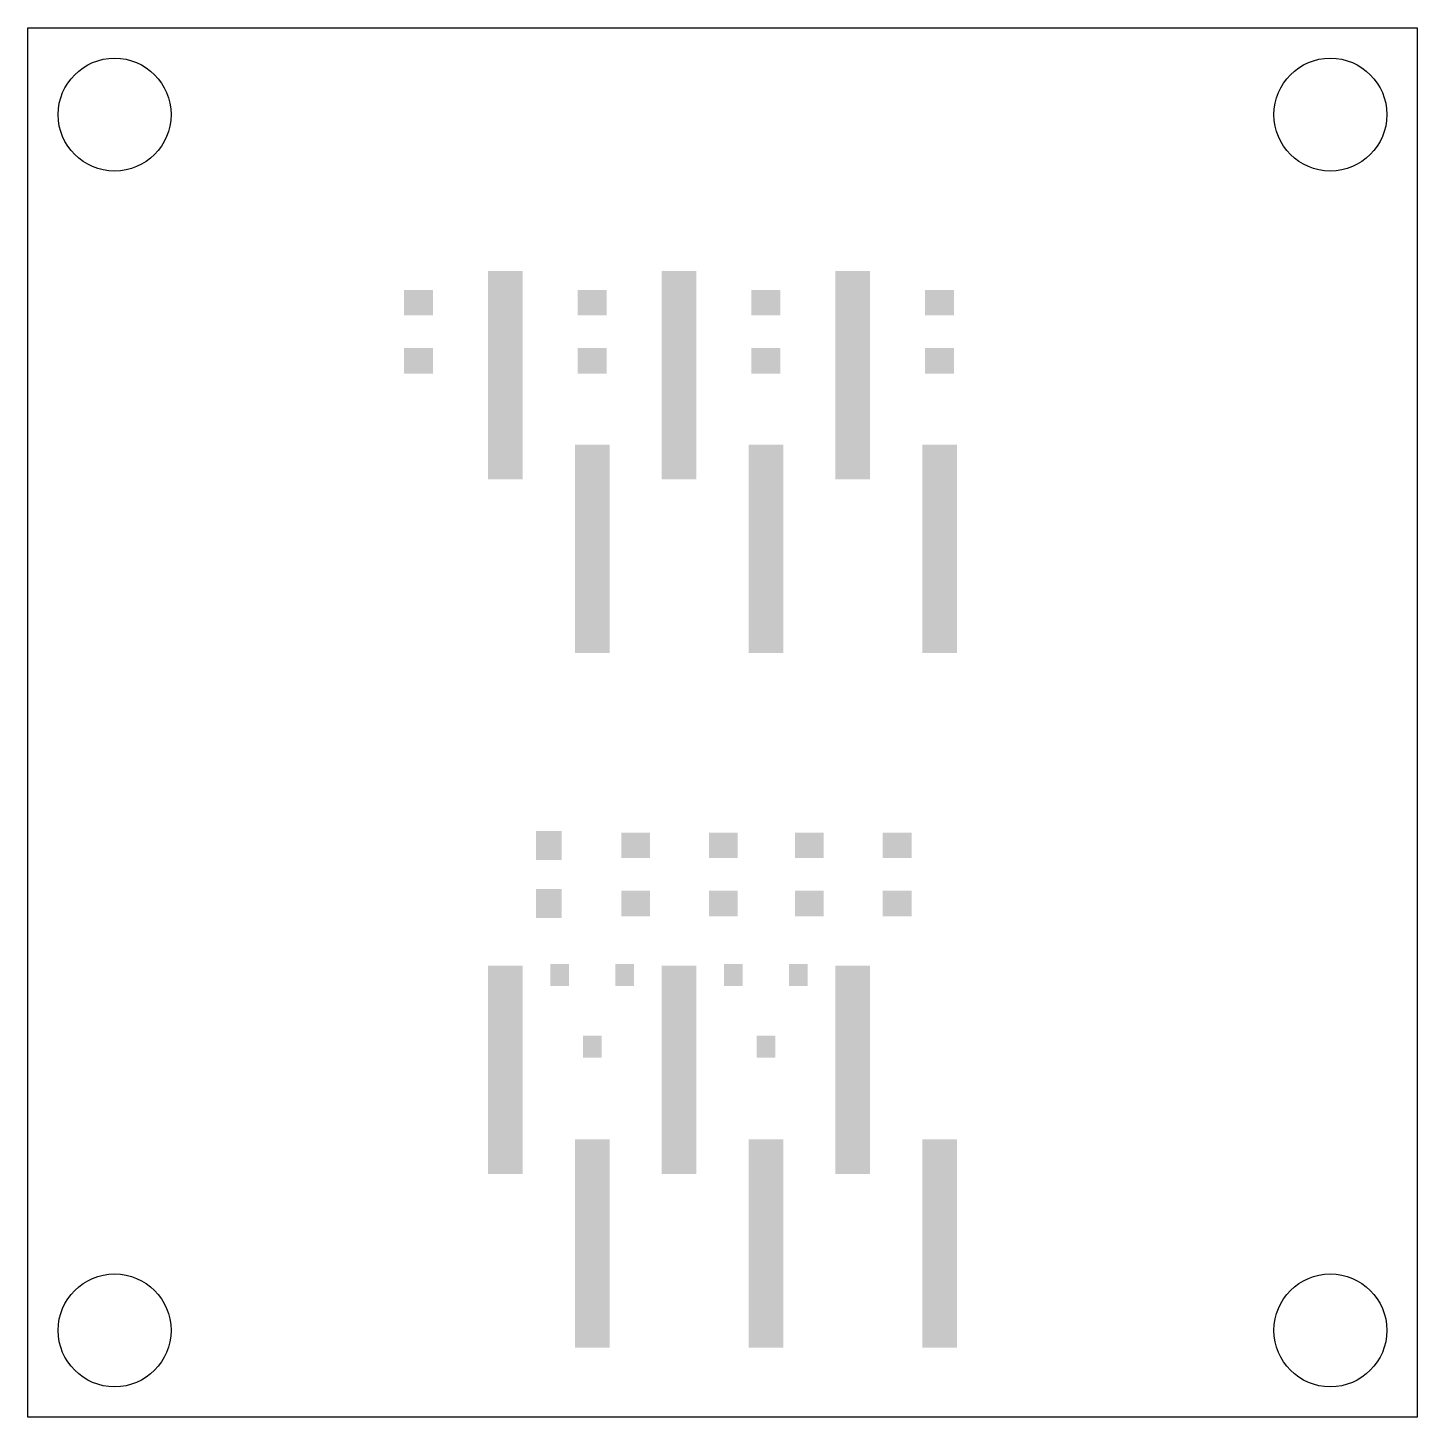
# Model space of a CAD drawing. Extents: x 0 to 1.6, y 0 to 1.6.
import ezdxf

# ---------------------------------------------------------------- set-up
doc = ezdxf.new("R2010")
doc.units = 0
doc.layers.add('20', color=7, linetype='CONTINUOUS')
doc.layers.add('31', color=253, linetype='CONTINUOUS')

# ---------------------------------------------------------------- blocks, each defined once
blk = doc.blocks.new('RECT')
blk.add_solid([(-0.5, -0.5), (0.5, -0.5), (-0.5, 0.5), (0.5, 0.5)])

msp = doc.modelspace()

# ---------------------------------------------------------------- linework, layer by layer
at = {"layer": '20'}
for p, q in [((0, 0), (0, 1.6)), ((0, 1.6), (1.6, 1.6)), ((1.6, 1.6), (1.6, 0)), ((1.6, 0), (0, 0))]:
    msp.add_line(p, q, dxfattribs=at)
for centre in [(0.1, 1.5), (1.5, 1.5), (0.1, 0.1), (1.5, 0.1)]:
    msp.add_circle(centre, 0.065, dxfattribs=at)

# ---------------------------------------------------------------- block references
at = {"layer": '31'}
for p, xscale, yscale, rotation in [((0.55, 1.2), 0.04, 0.24, 180), ((0.75, 1.2), 0.04, 0.24, 180), ((0.95, 1.2), 0.04, 0.24, 180), ((0.45, 1.283465), 0.02937, 0.033307, 270), ((0.65, 1.283465), 0.02937, 0.033307, 270), ((0.85, 1.283465), 0.02937, 0.033307, 270), ((1.05, 1.283465), 0.02937, 0.033307, 270), ((0.45, 1.216535), 0.02937, 0.033307, 270), ((0.65, 1.216535), 0.02937, 0.033307, 270), ((0.85, 1.216535), 0.02937, 0.033307, 270), ((1.05, 1.216535), 0.02937, 0.033307, 270), ((0.65, 1), 0.04, 0.24, 180), ((0.85, 1), 0.04, 0.24, 180), ((1.05, 1), 0.04, 0.24, 180), ((0.6, 0.658465), 0.033307, 0.02937, 270), ((0.7, 0.658465), 0.02937, 0.033307, 90), ((0.801, 0.658465), 0.02937, 0.033307, 270), ((0.9, 0.658465), 0.02937, 0.033307, 90), ((1.001, 0.658465), 0.02937, 0.033307, 270), ((0.6, 0.591535), 0.033307, 0.02937, 270), ((0.7, 0.591535), 0.02937, 0.033307, 90), ((0.801, 0.591535), 0.02937, 0.033307, 270), ((0.9, 0.591535), 0.02937, 0.033307, 90), ((1.001, 0.591535), 0.02937, 0.033307, 270), ((0.55, 0.4), 0.04, 0.24, 180), ((0.612598, 0.50937), 0.021496, 0.025433, 180), ((0.687402, 0.50937), 0.021496, 0.025433, 180), ((0.75, 0.4), 0.04, 0.24, 180), ((0.812598, 0.50937), 0.021496, 0.025433, 180), ((0.887402, 0.50937), 0.021496, 0.025433, 180), ((0.95, 0.4), 0.04, 0.24, 180), ((0.65, 0.426693), 0.021496, 0.025433, 180), ((0.85, 0.426693), 0.021496, 0.025433, 180), ((0.65, 0.2), 0.04, 0.24, 180), ((0.85, 0.2), 0.04, 0.24, 180), ((1.05, 0.2), 0.04, 0.24, 180)]:
    msp.add_blockref('RECT', p, dxfattribs=dict(at, xscale=xscale, yscale=yscale, rotation=rotation))

doc.saveas('drawing.dxf')
